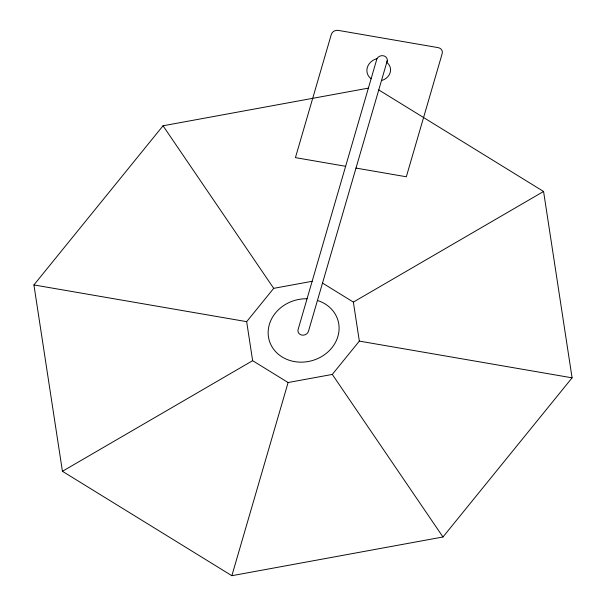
<?xml version="1.0" encoding="UTF-8"?>
<svg xmlns="http://www.w3.org/2000/svg" width="606" height="606" viewBox="0 0 606 606"><rect width="100%" height="100%" fill="white"/><g stroke="black" fill="none" stroke-linecap="round" stroke-linejoin="round"><path stroke-width="0.91" d="M387.317 60.539L308.469 331.293A5.409 4.734 -16 0 1 301.917 335.103A5.409 4.734 -16 0 1 298.107 329.505L376.962 58.668A5.522 4.833 -16 0 1 384.302 56.025A5.522 4.833 -16 0 1 386.757 62.41A11.749 10.287 -16 0 1 390.188 72.538A11.749 10.287 -16 0 1 381.469 80.56M368.387 88.12L163.029 125.783L33.913 284.934L62.426 471.294L231.863 575.7L288.108 382.53L332.3 374.425L359.335 341.11L353.366 302.091L322.506 283.078M288.108 382.53L252.634 360.676L246.665 321.657L273.7 288.342L312.143 281.29M231.863 575.7L442.971 536.984L572.087 377.833L543.574 191.473L378.75 89.908M62.426 471.294L252.634 360.676M353.366 302.091L543.574 191.473M345.632 166.294L295.433 157.628L331.3 34.459A5.772 5.053 -16 0 1 338.292 30.391L438.123 47.624A5.772 5.053 -16 0 1 442.191 53.601L406.323 176.77L355.987 168.082M33.913 284.934L246.665 321.657M359.335 341.11L572.087 377.833M163.029 125.783L273.7 288.342M332.3 374.425L442.971 536.984M371.114 78.772A13.014 11.393 -16 0 1 367.304 67.561A13.014 11.393 -16 0 1 376.962 58.668M317.446 300.462A35.799 31.345 -16 0 1 327.755 352.116A35.799 31.345 -16 0 1 270.003 342.685A35.799 31.345 -16 0 1 307.06 298.766"/></g></svg>
